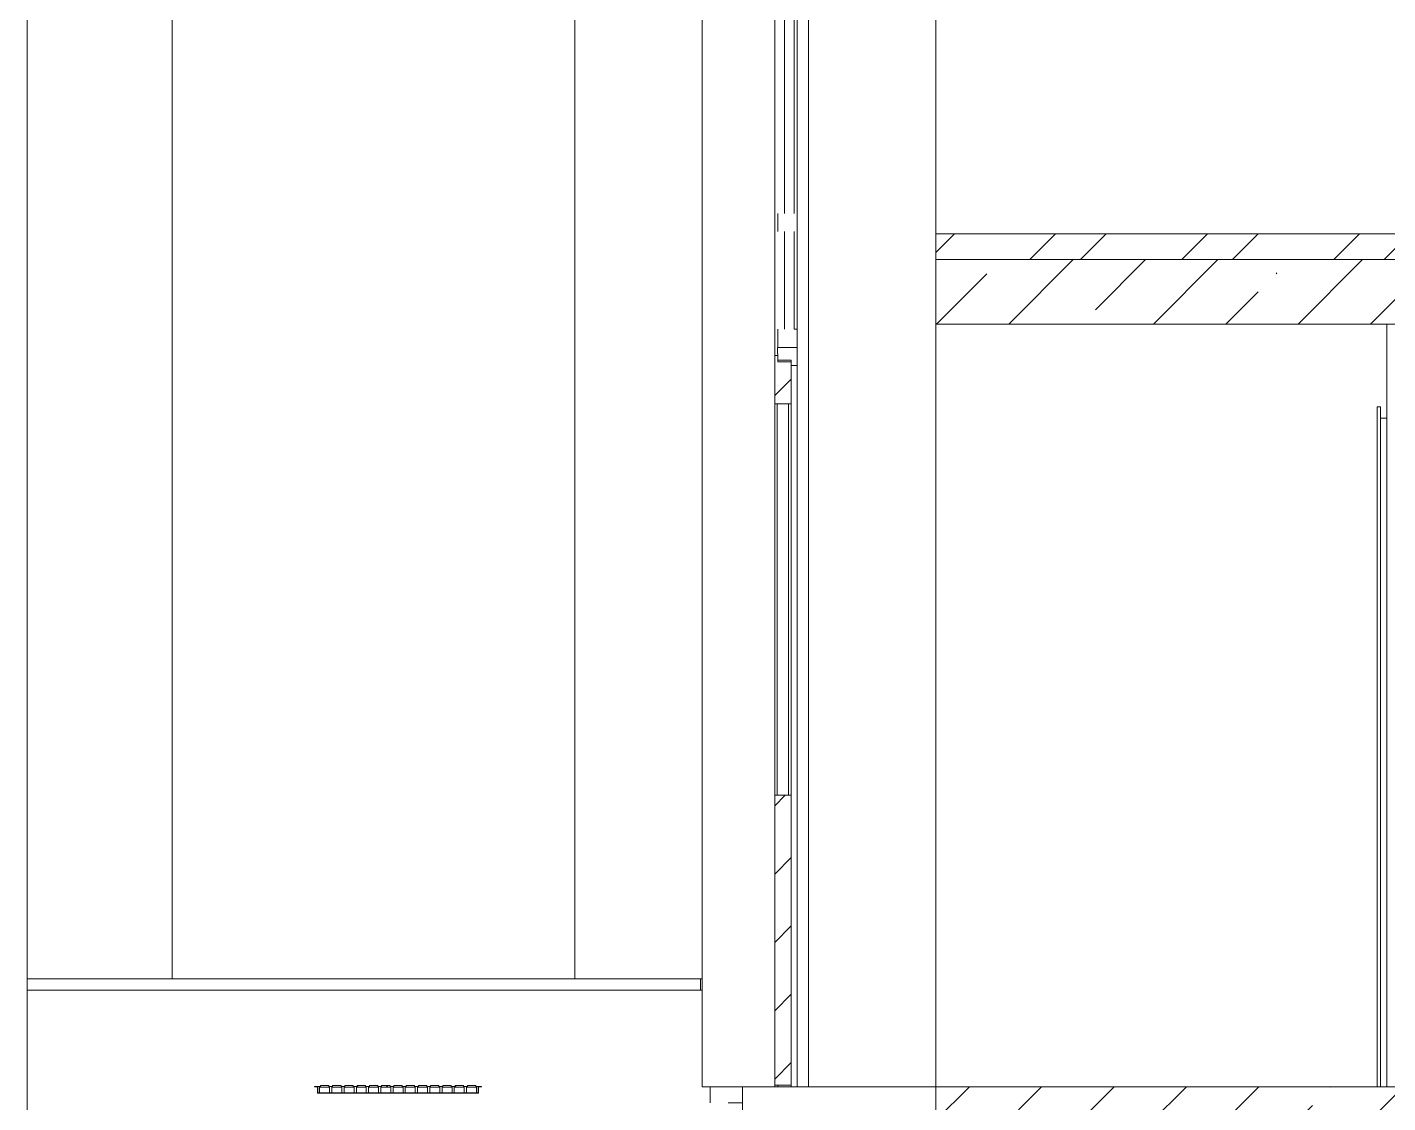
# Model space of a CAD drawing. Header units: millimetres. Extents: x -515342 to 330399, y -224905 to 507333.
# Drawn here: x 243135 to 247357, y 87031 to 90370 of the extents above; entities that cross this region are included whole.
import ezdxf

# ---------------------------------------------------------------- set-up
doc = ezdxf.new("R2010")
doc.units = ezdxf.units.MM
doc.layers.get('0').update_dxf_attribs({"lineweight": 0})
for name, color, linetype, lineweight in [('_ Окна', 7, 'Continuous', 0), ('Витраж', 7, 'Continuous', 0), ('Двери', 7, 'Continuous', 0), ('Лестницы', 7, 'Continuous', 0), ('Обобщенные модели', 7, 'Continuous', 0), ('Окна', 7, 'Continuous', 0), ('Перекрытие', 7, 'Continuous', 0), ('Стены внутренние', 7, 'Continuous', 0), ('Стены наружные', 7, 'Continuous', 0)]:
    doc.layers.add(name, color=color, linetype=linetype, lineweight=lineweight)
pattern_1 = [(45, (-6322.59, 7579.1), (-106.066, 106.066), [])]
pattern_2 = [(45, (255037.12, 95610.5), (-224.5064, 224.5064), []), (45, (255261.63, 95610.5), (-224.5064, 224.5064), [396.875, -79.375, 3.353, -76.022])]
pattern_3 = [(45, (-6322.6, 7579.1), (-381.66, 381.66), []), (45, (-6187.65, 7579.1), (0, 763.322), []), (45, (-6457.5, 7579.1), (0, 763.322), [])]
pattern_4 = [(45, (-6322.59, 7579.1), (-106.066, 106.066), []), (135, (-6322.59, 7579.1), (-106.066, -106.066), [])]

# ---------------------------------------------------------------- blocks, each defined once
blk = doc.blocks.new('Дверь_Стальная_Фрамуга ГЛУХАЯ с импостами_2 полотна - АР_Дверь_Наружная_1560х3495h_коробка__О_Пр-10096950-О_АР_П_Разрез 2-2')
at = {"layer": 'Двери'}
h = blk.add_hatch(dxfattribs=at)
h.set_pattern_fill('FP_40', color=256, style=0, pattern_type=2)
h.set_pattern_definition(pattern_1)
h.paths.add_polyline_path([(-15845.7, 1345), (-15835, 1345), (-15835, 1401), (-15895, 1401), (-15895, 1345)])
h.paths.add_polyline_path([(-15845.7, 2489), (-15835, 2489), (-15835, 2545), (-15895, 2545), (-15895, 2489)])
at = {"layer": 'Окна'}
h = blk.add_hatch(dxfattribs=at)
h.set_pattern_fill('FP_40', color=256, style=0, pattern_type=2)
h.set_pattern_definition(pattern_1)
h.paths.add_polyline_path([(-15854, -945), (-15854, -45), (-15905, -45), (-15905, -945)])
h.paths.add_polyline_path([(-15905, 1170), (-15854, 1170), (-15854, 1300), (-15895, 1300), (-15895, 1320), (-15905, 1320), (-15905, 1184.5)])
at = {"layer": '_ Окна'}
for p, q in [((-15875, 1761), (-15875, 2489)), ((-15875, 1401), (-15875, 1705))]:
    blk.add_line(p, q, dxfattribs=at)
at = {"layer": 'Двери', "color": 253, "true_color": 0xaaaaaa}
for p, q in [((-15835, 1401), (-15835, 2489)), ((-15905, 1705), (-15905, 1761)), ((-15895, 1761), (-15895, 1705)), ((-15905, 1320), (-15905, 1401)), ((-15835, 1289), (-15835, -950)), ((-15905, -45), (-15905, 1170)), ((-15854, 1170), (-15854, -45)), ((-15905, -950), (-15905, -945)), ((-15895, -950), (-15905, -950)), ((-15895, -945), (-15895, -950)), ((-15854, -950), (-15895, -950)), ((-15854, -950), (-15854, -945)), ((-15835, -950), (-15854, -950))]:
    blk.add_line(p, q, dxfattribs=at)
at = {"layer": 'Двери', "color": 253, "lineweight": 18, "true_color": 0xaaaaaa}
for p, q in [((-15895, 1401), (-15895, 1345)), ((-15835, 1401), (-15845, 1401)), ((-15835, 1345), (-15835, 1401)), ((-15895, 1320), (-15905, 1320)), ((-15905, 1320), (-15905, 1170)), ((-15896, 1345), (-15896, 1325)), ((-15835, 1345), (-15896, 1345)), ((-15896, 1325), (-15895, 1325)), ((-15895, 1345), (-15835, 1345)), ((-15895, 1325), (-15895, 1305)), ((-15895, 1300), (-15895, 1320)), ((-15835, 1289), (-15835, 1345)), ((-15895, 1305), (-15854, 1305)), ((-15854, 1300), (-15895, 1300)), ((-15854, 1305), (-15854, 1289)), ((-15854, 1170), (-15854, 1300)), ((-15854, 1289), (-15835, 1289)), ((-15905, 1170), (-15854, 1170)), ((-15862, 1170), (-15897, 1170)), ((-15897, 1170), (-15897, -45)), ((-15862, -45), (-15862, 1170)), ((-15854, -45), (-15905, -45)), ((-15905, -45), (-15905, -945)), ((-15897, -45), (-15862, -45)), ((-15854, -945), (-15854, -45)), ((-15905, -945), (-15854, -945))]:
    blk.add_line(p, q, dxfattribs=at)
at = {"layer": 'Окна', "color": 253, "true_color": 0xaaaaaa}
for p, q in [((-15905, 2489), (-15905, 1761)), ((-15845, 1761), (-15845, 2489)), ((-15905, 1705), (-15905, 1401)), ((-15845, 1401), (-15845, 1705))]:
    blk.add_line(p, q, dxfattribs=at)
blk = doc.blocks.new('Прямоугольный импост - АР_Откос_Металлический_50х330 Серый Правый_Двери-10016265-О_АР_П_Разрез 2-2')
at = {"layer": 'Витраж'}
for p, q in [((-16130, 2550), (-16130, -950)), ((-15800, -950), (-15800, 2550)), ((-15905, -950), (-16130, -950)), ((-15800, -950), (-15835, -950))]:
    blk.add_line(p, q, dxfattribs=at)
blk = doc.blocks.new('СД_Люблино_Фасады_rvt-2-О_АР_П_Разрез 2-2')
at = {"layer": 'Перекрытие'}
for p, q in [((-18225, -615), (-16135, -615)), ((-18225, -615), (-18225, -650)), ((-16135, -615), (-16135, -650)), ((-16135, -650), (-18225, -650))]:
    blk.add_line(p, q, dxfattribs=at)
at = {"layer": 'Стены внутренние'}
for p, q in [((-18225, -615), (-18225, 2600)), ((-17775, -615), (-17775, 2600)), ((-16525, -615), (-16525, 2600)), ((-15405, 2600), (-15405, 1697.4)), ((-15405, 1417.4), (-15405, -950)), ((-18205, -615), (-18225, -615)), ((-18205, -615), (-17775, -615)), ((-16505, -615), (-16525, -615)), ((-16505, -615), (-16130, -615)), ((-18225, -1300), (-18225, -650)), ((-18225, -650), (-18175, -650)), ((-16130, -650), (-18175, -650)), ((-16105, -1000), (-16105, -950)), ((-15405, -950), (-15800, -950)), ((-16005, -1000), (-16050, -1000))]:
    blk.add_line(p, q, dxfattribs=at)
at = {"layer": 'Стены наружные'}
blk.add_line((-16005, -1050), (-16005, -950), dxfattribs=at)
at = {"layer": 'Витраж', "lineweight": 9}
blk.add_blockref('Прямоугольный импост - АР_Откос_Металлический_50х330 Серый Правый_Двери-10016265-О_АР_П_Разрез 2-2', (0, 0), dxfattribs=at)
at = {"layer": 'Двери', "lineweight": 9}
blk.add_blockref('Дверь_Стальная_Фрамуга ГЛУХАЯ с импостами_2 полотна - АР_Дверь_Наружная_1560х3495h_коробка__О_Пр-10096950-О_АР_П_Разрез 2-2', (0, 0), dxfattribs=at)
blk = doc.blocks.new('Дверь_Стальная Противопожарная_2 полотна - АР_Дверь_EI15_1450х2080h_коробка__Г_Л-10539548-О_АР_П_Разрез 2-2')
at = {"layer": 'Двери'}
for p, q in [((-14025, 1160), (-14035, 1160)), ((-14035, 1160), (-14035, -950)), ((-14025, 1160), (-14025, -950)), ((-14005, 1125), (-14025, 1125))]:
    blk.add_line(p, q, dxfattribs=at)
blk = doc.blocks.new('Грязезащита_Решетка - АР_Грязезащитная решетка_1500х500х23-V320-О_АР_П_Разрез 2-2')
at = {"layer": 'Обобщенные модели'}
h = blk.add_hatch(dxfattribs=at)
h.set_pattern_fill('FP_58', color=256, style=0, pattern_type=2)
h.set_pattern_definition(pattern_3)
h.paths.add_polyline_path([(-17317.5, -969), (-17286.5, -969), (-17286.5, -951), (-17317.5, -951)])
h = blk.add_hatch(dxfattribs=at)
h.set_pattern_fill('FP_41', color=256, style=0, pattern_type=2)
h.set_pattern_definition(pattern_4)
h.paths.add_polyline_path([(-17289, -951), (-17289, -946), (-17315, -946), (-17315, -951)])
h = blk.add_hatch(dxfattribs=at)
h.set_pattern_fill('FP_58', color=256, style=0, pattern_type=2)
h.set_pattern_definition(pattern_3)
h.paths.add_polyline_path([(-17279.5, -969), (-17248.5, -969), (-17248.5, -951), (-17279.5, -951)])
h = blk.add_hatch(dxfattribs=at)
h.set_pattern_fill('FP_41', color=256, style=0, pattern_type=2)
h.set_pattern_definition(pattern_4)
h.paths.add_polyline_path([(-17175, -951), (-17175, -946), (-17201, -946), (-17201, -951)])
h = blk.add_hatch(dxfattribs=at)
h.set_pattern_fill('FP_58', color=256, style=0, pattern_type=2)
h.set_pattern_definition(pattern_3)
h.paths.add_polyline_path([(-17165.5, -969), (-17134.5, -969), (-17134.5, -951), (-17165.5, -951)])
h = blk.add_hatch(dxfattribs=at)
h.set_pattern_fill('FP_41', color=256, style=0, pattern_type=2)
h.set_pattern_definition(pattern_4)
h.paths.add_polyline_path([(-17099, -951), (-17099, -946), (-17125, -946), (-17125, -951)])
h = blk.add_hatch(dxfattribs=at)
h.set_pattern_fill('FP_58', color=256, style=0, pattern_type=2)
h.set_pattern_definition(pattern_3)
h.paths.add_polyline_path([(-17051.5, -969), (-17020.5, -969), (-17020.5, -951), (-17051.5, -951)])
h = blk.add_hatch(dxfattribs=at)
h.set_pattern_fill('FP_58', color=256, style=0, pattern_type=2)
h.set_pattern_definition(pattern_3)
h.paths.add_polyline_path([(-17013.5, -969), (-16982.5, -969), (-16982.5, -951), (-17013.5, -951)])
h = blk.add_hatch(dxfattribs=at)
h.set_pattern_fill('FP_41', color=256, style=0, pattern_type=2)
h.set_pattern_definition(pattern_4)
h.paths.add_polyline_path([(-16947, -951), (-16947, -946), (-16973, -946), (-16973, -951)])
h = blk.add_hatch(dxfattribs=at)
h.set_pattern_fill('FP_41', color=256, style=0, pattern_type=2)
h.set_pattern_definition(pattern_4)
h.paths.add_polyline_path([(-16871, -951), (-16871, -946), (-16897, -946), (-16897, -951)])
at = {"layer": 'Обобщенные модели', "lineweight": 18}
for p, q in [((-17323, -949), (-17333, -949)), ((-17333, -949), (-17333, -950)), ((-17333, -950), (-17324, -950)), ((-17324, -950), (-17324, -970)), ((-17324, -970), (-17304, -970)), ((-17323, -969), (-17323, -949)), ((-17304, -969), (-17323, -969)), ((-17286.5, -951), (-17317.5, -951)), ((-17317.5, -951), (-17317.5, -969)), ((-17317.5, -969), (-17286.5, -969)), ((-17315, -946), (-17315, -951)), ((-17289, -946), (-17315, -946)), ((-17315, -951), (-17289, -951)), ((-17304, -970), (-17304, -969)), ((-17289, -951), (-17289, -946)), ((-17286.5, -969), (-17286.5, -951)), ((-17248.5, -951), (-17279.5, -951)), ((-17279.5, -951), (-17279.5, -969)), ((-17279.5, -969), (-17248.5, -969)), ((-17277, -946), (-17277, -951)), ((-17251, -946), (-17277, -946)), ((-17277, -951), (-17251, -951)), ((-17251, -951), (-17251, -946)), ((-17248.5, -969), (-17248.5, -951)), ((-17210.5, -951), (-17241.5, -951)), ((-17241.5, -951), (-17241.5, -969)), ((-17241.5, -969), (-17210.5, -969)), ((-17239, -946), (-17239, -951)), ((-17213, -946), (-17239, -946)), ((-17239, -951), (-17213, -951)), ((-17213, -951), (-17213, -946)), ((-17210.5, -969), (-17210.5, -951)), ((-17172.5, -951), (-17203.5, -951)), ((-17203.5, -951), (-17203.5, -969)), ((-17203.5, -969), (-17172.5, -969)), ((-17201, -946), (-17201, -951)), ((-17175, -946), (-17201, -946)), ((-17201, -951), (-17175, -951)), ((-17175, -951), (-17175, -946)), ((-17172.5, -969), (-17172.5, -951)), ((-17134.5, -951), (-17165.5, -951)), ((-17165.5, -951), (-17165.5, -969)), ((-17165.5, -969), (-17134.5, -969)), ((-17163, -946), (-17163, -951)), ((-17137, -946), (-17163, -946)), ((-17163, -951), (-17137, -951)), ((-17137, -951), (-17137, -946)), ((-17134.5, -969), (-17134.5, -951)), ((-17096.5, -951), (-17127.5, -951)), ((-17127.5, -951), (-17127.5, -969)), ((-17127.5, -969), (-17096.5, -969)), ((-17125, -946), (-17125, -951)), ((-17099, -946), (-17125, -946)), ((-17125, -951), (-17099, -951)), ((-17099, -951), (-17099, -946)), ((-17096.5, -969), (-17096.5, -951)), ((-17058.5, -951), (-17089.5, -951)), ((-17089.5, -951), (-17089.5, -969)), ((-17089.5, -969), (-17058.5, -969)), ((-17087, -946), (-17087, -951)), ((-17061, -946), (-17087, -946)), ((-17087, -951), (-17061, -951)), ((-17061, -951), (-17061, -946)), ((-17058.5, -969), (-17058.5, -951)), ((-17020.5, -951), (-17051.5, -951)), ((-17051.5, -951), (-17051.5, -969)), ((-17051.5, -969), (-17020.5, -969)), ((-17049, -946), (-17049, -951)), ((-17023, -946), (-17049, -946)), ((-17049, -951), (-17023, -951)), ((-17023, -951), (-17023, -946)), ((-17020.5, -969), (-17020.5, -951)), ((-16982.5, -951), (-17013.5, -951)), ((-17013.5, -951), (-17013.5, -969)), ((-17013.5, -969), (-16982.5, -969)), ((-17011, -946), (-17011, -951)), ((-16985, -946), (-17011, -946)), ((-17011, -951), (-16985, -951)), ((-16985, -951), (-16985, -946)), ((-16982.5, -969), (-16982.5, -951)), ((-16944.5, -951), (-16975.5, -951)), ((-16975.5, -951), (-16975.5, -969)), ((-16975.5, -969), (-16944.5, -969)), ((-16973, -946), (-16973, -951)), ((-16947, -946), (-16973, -946)), ((-16973, -951), (-16947, -951)), ((-16947, -951), (-16947, -946)), ((-16944.5, -969), (-16944.5, -951)), ((-16906.5, -951), (-16937.5, -951)), ((-16937.5, -951), (-16937.5, -969)), ((-16937.5, -969), (-16906.5, -969)), ((-16935, -946), (-16935, -951)), ((-16909, -946), (-16935, -946)), ((-16935, -951), (-16909, -951)), ((-16909, -951), (-16909, -946)), ((-16906.5, -969), (-16906.5, -951)), ((-16868.5, -951), (-16899.5, -951)), ((-16899.5, -951), (-16899.5, -969)), ((-16899.5, -969), (-16868.5, -969)), ((-16897, -946), (-16897, -951)), ((-16871, -946), (-16897, -946)), ((-16897, -951), (-16871, -951)), ((-16871, -951), (-16871, -946)), ((-16868.5, -969), (-16868.5, -951)), ((-16830.5, -951), (-16861.5, -951)), ((-16861.5, -951), (-16861.5, -969)), ((-16861.5, -969), (-16830.5, -969)), ((-16859, -946), (-16859, -951)), ((-16833, -946), (-16859, -946)), ((-16859, -951), (-16833, -951)), ((-16844, -969), (-16844, -970)), ((-16825, -969), (-16844, -969)), ((-16844, -970), (-16824, -970)), ((-16833, -951), (-16833, -946)), ((-16830.5, -969), (-16830.5, -951)), ((-16815, -949), (-16825, -949)), ((-16825, -949), (-16825, -969)), ((-16824, -970), (-16824, -950)), ((-16824, -950), (-16815, -950)), ((-16815, -950), (-16815, -949))]:
    blk.add_line(p, q, dxfattribs=at)
at = {"layer": 'Обобщенные модели'}
for p, q in [((-17315, -949), (-17323, -949)), ((-17304, -970), (-16844, -970)), ((-17277, -949), (-17289, -949)), ((-17279.5, -969), (-17286.5, -969)), ((-17239, -949), (-17251, -949)), ((-17241.5, -969), (-17248.5, -969)), ((-17201, -949), (-17213, -949)), ((-17203.5, -969), (-17210.5, -969)), ((-17163, -949), (-17175, -949)), ((-17165.5, -969), (-17172.5, -969)), ((-17125, -949), (-17137, -949)), ((-17127.5, -969), (-17134.5, -969)), ((-17087, -949), (-17099, -949)), ((-17089.5, -969), (-17096.5, -969)), ((-17049, -949), (-17061, -949)), ((-17051.5, -969), (-17058.5, -969)), ((-17011, -949), (-17023, -949)), ((-17013.5, -969), (-17020.5, -969)), ((-16973, -949), (-16985, -949)), ((-16975.5, -969), (-16982.5, -969)), ((-16935, -949), (-16947, -949)), ((-16937.5, -969), (-16944.5, -969)), ((-16897, -949), (-16909, -949)), ((-16899.5, -969), (-16906.5, -969)), ((-16859, -949), (-16871, -949)), ((-16861.5, -969), (-16868.5, -969)), ((-16825, -949), (-16833, -949))]:
    blk.add_line(p, q, dxfattribs=at)

msp = doc.modelspace()

# ---------------------------------------------------------------- hatches: boundary and pattern name
at = {"layer": 'Лестницы'}
h = msp.add_hatch(dxfattribs=at)
h.set_pattern_fill('FP_45', color=256, style=0, pattern_type=2)
h.set_pattern_definition([(45, (255037.12, 95610.5), (-235.732, 235.732), []), (45, (255194.28, 95610.5), (-235.732, 235.732), [])])
h.paths.add_polyline_path([(245954.7107, 89648.7842), (247666.3316, 89648.7842), (247666.3316, 89728.7842), (245954.7107, 89728.7842)])
h = msp.add_hatch(dxfattribs=at)
h.set_pattern_fill('FP_37', color=256, style=0, pattern_type=2)
h.set_pattern_definition(pattern_2)
h.paths.add_polyline_path([(247651.3316, 89363.3284), (247651.3316, 89648.7842), (245954.7107, 89648.7842), (245954.7107, 89448.7842), (247488.4063, 89448.7842)])
at = {"layer": 'Перекрытие'}
h = msp.add_hatch(dxfattribs=at)
h.set_pattern_fill('FP_37', color=256, style=0, pattern_type=2)
h.set_pattern_definition(pattern_2)
h.paths.add_polyline_path([(250441.8016, 86861.3929), (250654.7107, 86861.3929), (250654.7107, 87081.3929), (245954.7107, 87081.3929), (245954.7107, 86861.3929), (250013.2949, 86861.3929)])

# ---------------------------------------------------------------- linework, layer by layer
at = {"layer": 'Лестницы'}
for p, q in [((247666.3316, 89728.7842), (245954.7107, 89728.7842)), ((245954.7107, 89728.7842), (245954.7107, 89648.7842)), ((247651.3316, 89648.7842), (245954.7107, 89648.7842)), ((245954.7107, 89648.7842), (245954.7107, 89448.7842)), ((245954.7107, 89648.7842), (247666.3316, 89648.7842)), ((245954.7107, 89448.7842), (247488.4063, 89448.7842))]:
    msp.add_line(p, q, dxfattribs=at)
at = {"layer": 'Перекрытие'}
for p, q in [((250534.7107, 87081.3929), (245954.7107, 87081.3929)), ((245954.7107, 87081.3929), (245954.7107, 86861.3929))]:
    msp.add_line(p, q, dxfattribs=at)
at = {"layer": 'Стены внутренние'}
msp.add_line((247354.7107, 87081.3929), (247354.7107, 89448.7842), dxfattribs=at)

# ---------------------------------------------------------------- block references
msp.add_blockref('СД_Люблино_Фасады_rvt-2-О_АР_П_Разрез 2-2', (261359.7107, 88031.3929))
at = {"layer": 'Двери'}
msp.add_blockref('Дверь_Стальная Противопожарная_2 полотна - АР_Дверь_EI15_1450х2080h_коробка__Г_Л-10539548-О_АР_П_Разрез 2-2', (261359.7107, 88031.3929), dxfattribs=at)
at = {"layer": 'Обобщенные модели'}
msp.add_blockref('Грязезащита_Решетка - АР_Грязезащитная решетка_1500х500х23-V320-О_АР_П_Разрез 2-2', (261359.7107, 88031.3929), dxfattribs=at)

doc.saveas('drawing.dxf')
